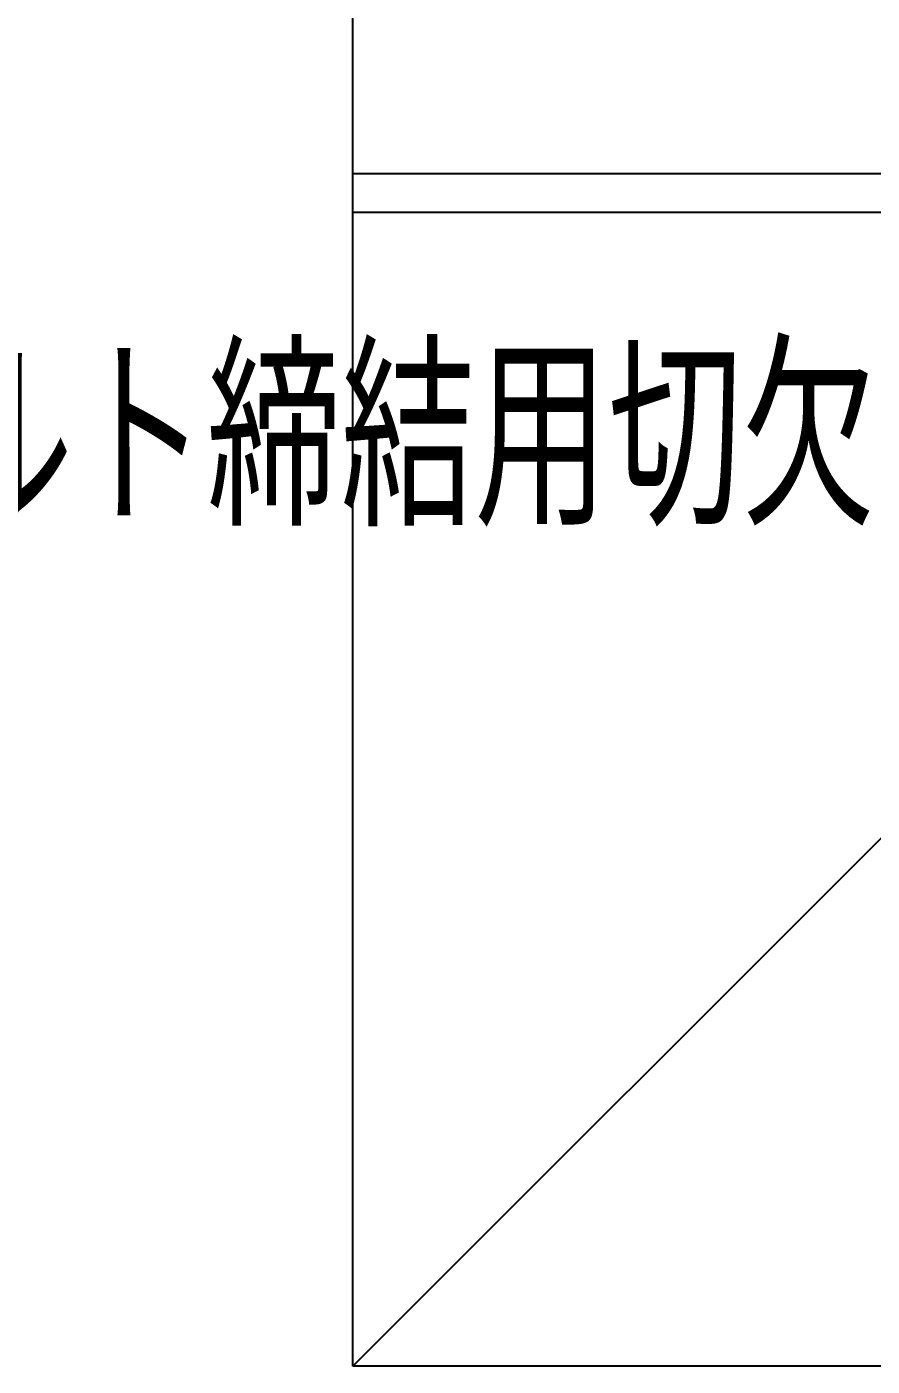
# Model space of a CAD drawing. Extents: x -668440 to 1010955, y -1678500 to 210463.
# Drawn here: x -547837 to -543456, y -1049743 to -1042801 of the extents above; entities that cross this region are included whole.
import ezdxf
from ezdxf.enums import TextEntityAlignment as Align

# ---------------------------------------------------------------- set-up
doc = ezdxf.new("R2010")
doc.units = 0
doc.header["$MEASUREMENT"] = 0
doc.layers.get('0').update_dxf_attribs({"color": 3, "linetype": 'CONTINUOUS'})
doc.layers.add('00_ADDL', color=253, linetype='CONTINUOUS', plot=False)
doc.layers.add('_1-B_TXT1', color=3, linetype='CONTINUOUS')
doc.layers.add('_5-6_GS-M', color=6, linetype='CONTINUOUS')
doc.styles.add('S030', font='simplex.shx', dxfattribs={"width": 0.8, "bigfont": 'extfont2.shx'})

# ---------------------------------------------------------------- blocks, each defined once
blk = doc.blocks.new('剛接合部C1Y')
at = {"layer": '00_ADDL'}
blk.add_line((-219884.62063, -407799.07507), (-221684.62063, -409599.07507), dxfattribs=at)
blk.add_lwpolyline([(-221684.62063, -409599.07507), (-221684.62063, -407799.07507), (-219884.62063, -407799.07507), (-219884.62063, -409599.07507)], close=True, dxfattribs=at)
at = {"layer": '_5-6_GS-M'}
for p, q in [((-221054.66202, -408981.07507), (-221684.62063, -408981.07507)), ((-221054.66202, -409001.07507), (-221684.62063, -409001.07507))]:
    blk.add_line(p, q, dxfattribs=at)
at = {"layer": '_1-B_TXT1', "color": 3, "style": 'S030', "width": 0.7}
blk.add_text('ボルト締結用切欠', height=90, dxfattribs=at).set_placement((-221968.05603, -409118.48135), align=Align.MIDDLE_LEFT)

msp = doc.modelspace()

# ---------------------------------------------------------------- block references
at = {"xscale": 10, "yscale": 10, "zscale": 10}
msp.add_blockref('剛接合部C1Y', (1670698.6842, 3046247.35843, 5600), dxfattribs=at)

doc.saveas('drawing.dxf')
